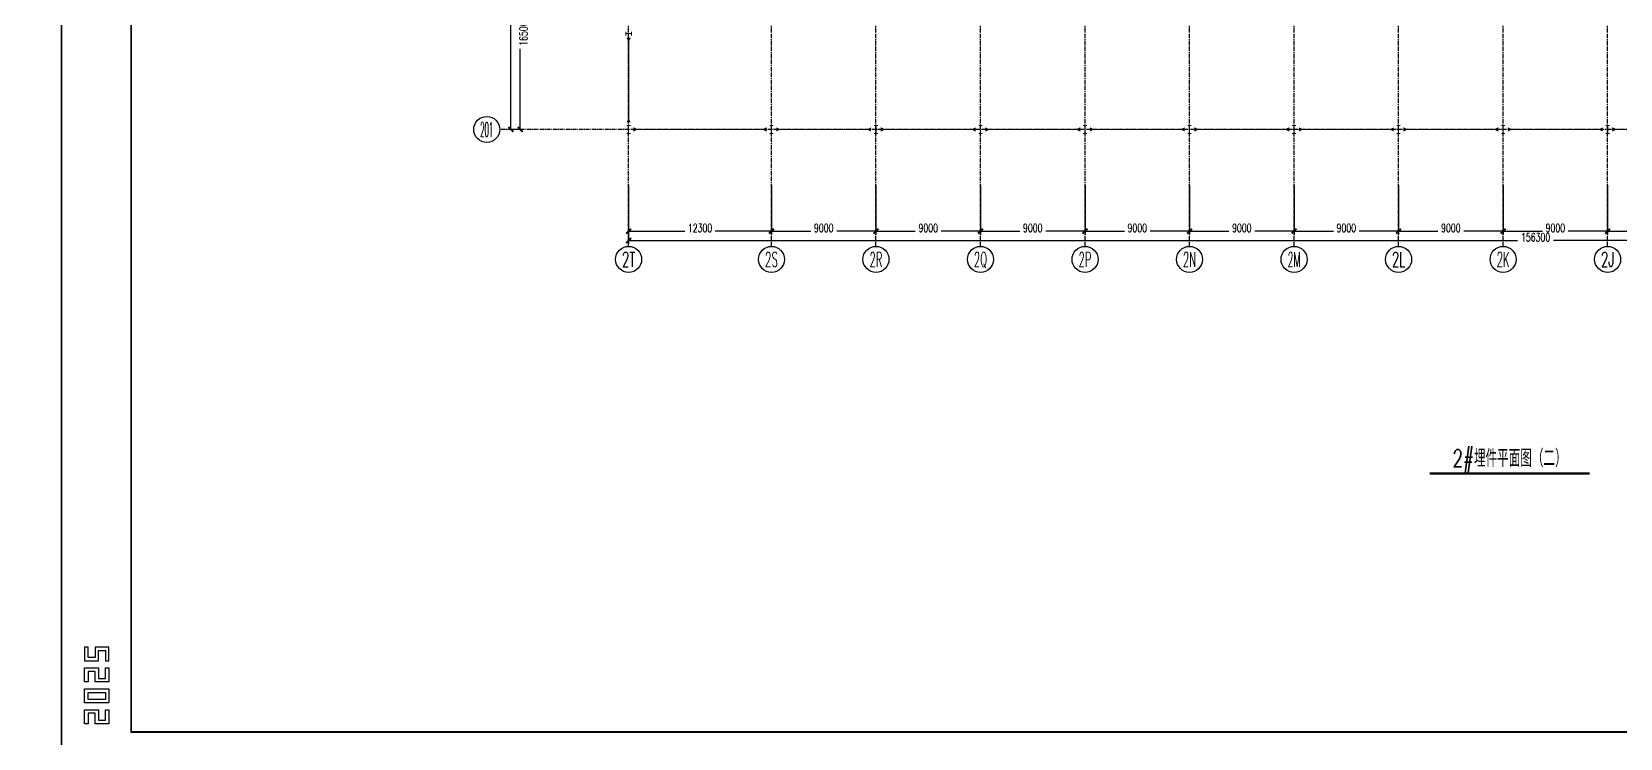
# Model space of a CAD drawing. Extents: x 782294 to 1727252, y -631030 to 17645.
# Drawn here: x 1220017 to 1356794, y -450292 to -389479 of the extents above; entities that cross this region are included whole.
import ezdxf
from ezdxf.enums import TextEntityAlignment as Align

# ---------------------------------------------------------------- set-up
doc = ezdxf.new("R2010")
doc.units = 0
doc.linetypes.add('CENTER', pattern=[2, 1.25, -0.25, 0.25, -0.25])
doc.layers.get('Defpoints').update_dxf_attribs({"color": 210})
for name, color, linetype in [('!ZN3-铝板幕墙-3', 3, 'Continuous'), ('0-cxFrame', 155, 'Continuous'), ('3符号', 3, 'Continuous'), ('DIM', 173, 'Continuous'), ('DOTE', 1, 'CENTER')]:
    doc.layers.add(name, color=color, linetype=linetype)
for name, color, linetype, lineweight in [('0-cxText', 131, 'Continuous', 25), ('S-bea', 40, 'Continuous', 0), ('S-col', 2, 'Continuous', 0), ('梁', 4, 'Continuous', 18)]:
    doc.layers.add(name, color=color, linetype=linetype, lineweight=lineweight)
doc.styles.add('_TCH_AXIS', font='COMPLEX', dxfattribs={"bigfont": 'GBCBIG'})
doc.styles.add('cx_tuming', font='simhei.ttf')
doc.styles.add('cx_tuqian1', font='')
doc.styles.add('DHTEXT-1', font='romans.shx', dxfattribs={"width": 0.7, "bigfont": 'chinese.shx'})
doc.styles.add('卓越符号', font='ROMANS.shx', dxfattribs={"width": 0.7, "bigfont": 'CHINESE.shx'})
doc.styles.add('黑体', font='simhei.ttf', dxfattribs={"height": 12})
doc.styles.get('cx_tuqian1').set_extended_font_data('SimSun')
doc.dimstyles.new('ZN280', dxfattribs={"dimscale": 280, "dimtxt": 2.5, "dimasz": 1.5, "dimexe": 1, "dimexo": 2, "dimgap": 0.9, "dimtad": 1, "dimdec": 0, "dimdsep": 46, "dimtxsty": 'DHTEXT-1', "dimblk": 'ARCHTICK', "dimcen": 2.5, "dimclrd": 173, "dimclre": 173, "dimclrt": 7, "dimazin": 2, "dimtfac": 1, "dimtdec": 0, "dimtix": 1, "dimtmove": 2, "dimatfit": 3, "dimfxl": 0, "dimarcsym": 0})

# ---------------------------------------------------------------- blocks, each defined once
blk = doc.blocks.new('_ArchTick')
at = {"color": 0, "linetype": 'ByBlock', "const_width": 0.4}
blk.add_lwpolyline([(-0.5, -0.5), (0.5, 0.5)], dxfattribs=at)
blk = doc.blocks.new('*D1431')
at = {"layer": 'Defpoints', "color": 0, "ltscale": 2800, "transparency": 16777216}
for p in [(-8506, 16500), (-9328, 0), (-8506, 0)]:
    blk.add_point(p, dxfattribs=at)
at = {"layer": 'DIM', "color": 173, "linetype": 'ByBlock', "lineweight": -2, "ltscale": 2800, "transparency": 16777216}
for p, q in [((-9066, 16500), (-9608, 16500)), ((-9328, 16500), (-9328, 9564)), ((-9328, 0), (-9328, 6936)), ((-9066, 0), (-9608, 0))]:
    blk.add_line(p, q, dxfattribs=at)
at = {"layer": 'DIM', "color": 173, "lineweight": -2, "ltscale": 2800, "transparency": 16777216, "xscale": 420, "yscale": 420, "zscale": 420}
for p, rotation in [((-9328, 16500), 90), ((-9328, 0), 270)]:
    blk.add_blockref('_ArchTick', p, dxfattribs=dict(at, rotation=rotation))
at = {"layer": 'DIM', "color": 7, "ltscale": 2800, "transparency": 16777216, "insert": (-9053, 8250), "char_height": 700, "attachment_point": 5, "rotation": 90, "style": 'DHTEXT-1'}
blk.add_mtext('16500', dxfattribs=at)
blk = doc.blocks.new('*D1436')
at = {"layer": 'Defpoints', "color": 0, "ltscale": 2800, "transparency": 16777216}
for p in [(0, -4250), (12300, -4250), (12300, -8759)]:
    blk.add_point(p, dxfattribs=at)
at = {"layer": 'DIM', "color": 173, "linetype": 'ByBlock', "lineweight": -2, "ltscale": 2800, "transparency": 16777216}
for p, q in [((0, -4810), (0, -9039)), ((12300, -4810), (12300, -9039)), ((0, -8759), (4836, -8759)), ((12300, -8759), (7464, -8759))]:
    blk.add_line(p, q, dxfattribs=at)
at = {"layer": 'DIM', "color": 173, "lineweight": -2, "ltscale": 2800, "transparency": 16777216, "xscale": 420, "yscale": 420, "zscale": 420, "rotation": 180}
blk.add_blockref('_ArchTick', (0, -8759), dxfattribs=at)
at = {"layer": 'DIM', "color": 173, "lineweight": -2, "ltscale": 2800, "transparency": 16777216, "xscale": 420, "yscale": 420, "zscale": 420}
blk.add_blockref('_ArchTick', (12300, -8759), dxfattribs=at)
at = {"layer": 'DIM', "color": 7, "ltscale": 2800, "transparency": 16777216, "insert": (6150, -8484), "char_height": 700, "attachment_point": 5, "style": 'DHTEXT-1'}
blk.add_mtext('12300', dxfattribs=at)
blk = doc.blocks.new('*D1437')
at = {"layer": 'Defpoints', "color": 0, "ltscale": 2800, "transparency": 16777216}
for p in [(12300, -4250), (21300, -4250), (21300, -8759)]:
    blk.add_point(p, dxfattribs=at)
at = {"layer": 'DIM', "color": 173, "linetype": 'ByBlock', "lineweight": -2, "ltscale": 2800, "transparency": 16777216}
for p, q in [((12300, -4810), (12300, -9039)), ((21300, -4810), (21300, -9039)), ((12300, -8759), (15685, -8759)), ((21300, -8759), (17915, -8759))]:
    blk.add_line(p, q, dxfattribs=at)
at = {"layer": 'DIM', "color": 173, "lineweight": -2, "ltscale": 2800, "transparency": 16777216, "xscale": 420, "yscale": 420, "zscale": 420, "rotation": 180}
blk.add_blockref('_ArchTick', (12300, -8759), dxfattribs=at)
at = {"layer": 'DIM', "color": 173, "lineweight": -2, "ltscale": 2800, "transparency": 16777216, "xscale": 420, "yscale": 420, "zscale": 420}
blk.add_blockref('_ArchTick', (21300, -8759), dxfattribs=at)
at = {"layer": 'DIM', "color": 7, "ltscale": 2800, "transparency": 16777216, "insert": (16800, -8484), "char_height": 700, "attachment_point": 5, "style": 'DHTEXT-1'}
blk.add_mtext('9000', dxfattribs=at)
blk = doc.blocks.new('*D1438')
at = {"layer": 'Defpoints', "color": 0, "ltscale": 2800, "transparency": 16777216}
for p in [(21300, -4250), (30300, -4250), (30300, -8759)]:
    blk.add_point(p, dxfattribs=at)
at = {"layer": 'DIM', "color": 173, "linetype": 'ByBlock', "lineweight": -2, "ltscale": 2800, "transparency": 16777216}
for p, q in [((21300, -4810), (21300, -9039)), ((30300, -4810), (30300, -9039)), ((21300, -8759), (24685, -8759)), ((30300, -8759), (26915, -8759))]:
    blk.add_line(p, q, dxfattribs=at)
at = {"layer": 'DIM', "color": 173, "lineweight": -2, "ltscale": 2800, "transparency": 16777216, "xscale": 420, "yscale": 420, "zscale": 420, "rotation": 180}
blk.add_blockref('_ArchTick', (21300, -8759), dxfattribs=at)
at = {"layer": 'DIM', "color": 173, "lineweight": -2, "ltscale": 2800, "transparency": 16777216, "xscale": 420, "yscale": 420, "zscale": 420}
blk.add_blockref('_ArchTick', (30300, -8759), dxfattribs=at)
at = {"layer": 'DIM', "color": 7, "ltscale": 2800, "transparency": 16777216, "insert": (25800, -8484), "char_height": 700, "attachment_point": 5, "style": 'DHTEXT-1'}
blk.add_mtext('9000', dxfattribs=at)
blk = doc.blocks.new('*D1439')
at = {"layer": 'Defpoints', "color": 0, "ltscale": 2800, "transparency": 16777216}
for p in [(30300, -4250), (39300, -4250), (39300, -8759)]:
    blk.add_point(p, dxfattribs=at)
at = {"layer": 'DIM', "color": 173, "linetype": 'ByBlock', "lineweight": -2, "ltscale": 2800, "transparency": 16777216}
for p, q in [((30300, -4810), (30300, -9039)), ((39300, -4810), (39300, -9039)), ((30300, -8759), (33685, -8759)), ((39300, -8759), (35915, -8759))]:
    blk.add_line(p, q, dxfattribs=at)
at = {"layer": 'DIM', "color": 173, "lineweight": -2, "ltscale": 2800, "transparency": 16777216, "xscale": 420, "yscale": 420, "zscale": 420, "rotation": 180}
blk.add_blockref('_ArchTick', (30300, -8759), dxfattribs=at)
at = {"layer": 'DIM', "color": 173, "lineweight": -2, "ltscale": 2800, "transparency": 16777216, "xscale": 420, "yscale": 420, "zscale": 420}
blk.add_blockref('_ArchTick', (39300, -8759), dxfattribs=at)
at = {"layer": 'DIM', "color": 7, "ltscale": 2800, "transparency": 16777216, "insert": (34800, -8484), "char_height": 700, "attachment_point": 5, "style": 'DHTEXT-1'}
blk.add_mtext('9000', dxfattribs=at)
blk = doc.blocks.new('*D1440')
at = {"layer": 'Defpoints', "color": 0, "ltscale": 2800, "transparency": 16777216}
for p in [(39300, -4250), (48300, -4250), (48300, -8759)]:
    blk.add_point(p, dxfattribs=at)
at = {"layer": 'DIM', "color": 173, "linetype": 'ByBlock', "lineweight": -2, "ltscale": 2800, "transparency": 16777216}
for p, q in [((39300, -4810), (39300, -9039)), ((48300, -4810), (48300, -9039)), ((39300, -8759), (42685, -8759)), ((48300, -8759), (44915, -8759))]:
    blk.add_line(p, q, dxfattribs=at)
at = {"layer": 'DIM', "color": 173, "lineweight": -2, "ltscale": 2800, "transparency": 16777216, "xscale": 420, "yscale": 420, "zscale": 420, "rotation": 180}
blk.add_blockref('_ArchTick', (39300, -8759), dxfattribs=at)
at = {"layer": 'DIM', "color": 173, "lineweight": -2, "ltscale": 2800, "transparency": 16777216, "xscale": 420, "yscale": 420, "zscale": 420}
blk.add_blockref('_ArchTick', (48300, -8759), dxfattribs=at)
at = {"layer": 'DIM', "color": 7, "ltscale": 2800, "transparency": 16777216, "insert": (43800, -8484), "char_height": 700, "attachment_point": 5, "style": 'DHTEXT-1'}
blk.add_mtext('9000', dxfattribs=at)
blk = doc.blocks.new('*D1441')
at = {"layer": 'Defpoints', "color": 0, "ltscale": 2800, "transparency": 16777216}
for p in [(48300, -4250), (57300, -4250), (57300, -8759)]:
    blk.add_point(p, dxfattribs=at)
at = {"layer": 'DIM', "color": 173, "linetype": 'ByBlock', "lineweight": -2, "ltscale": 2800, "transparency": 16777216}
for p, q in [((48300, -4810), (48300, -9039)), ((57300, -4810), (57300, -9039)), ((48300, -8759), (51685, -8759)), ((57300, -8759), (53915, -8759))]:
    blk.add_line(p, q, dxfattribs=at)
at = {"layer": 'DIM', "color": 173, "lineweight": -2, "ltscale": 2800, "transparency": 16777216, "xscale": 420, "yscale": 420, "zscale": 420, "rotation": 180}
blk.add_blockref('_ArchTick', (48300, -8759), dxfattribs=at)
at = {"layer": 'DIM', "color": 173, "lineweight": -2, "ltscale": 2800, "transparency": 16777216, "xscale": 420, "yscale": 420, "zscale": 420}
blk.add_blockref('_ArchTick', (57300, -8759), dxfattribs=at)
at = {"layer": 'DIM', "color": 7, "ltscale": 2800, "transparency": 16777216, "insert": (52800, -8484), "char_height": 700, "attachment_point": 5, "style": 'DHTEXT-1'}
blk.add_mtext('9000', dxfattribs=at)
blk = doc.blocks.new('*D1442')
at = {"layer": 'Defpoints', "color": 0, "ltscale": 2800, "transparency": 16777216}
for p in [(57300, -4250), (66300, -4250), (66300, -8759)]:
    blk.add_point(p, dxfattribs=at)
at = {"layer": 'DIM', "color": 173, "linetype": 'ByBlock', "lineweight": -2, "ltscale": 2800, "transparency": 16777216}
for p, q in [((57300, -4810), (57300, -9039)), ((66300, -4810), (66300, -9039)), ((57300, -8759), (60685, -8759)), ((66300, -8759), (62915, -8759))]:
    blk.add_line(p, q, dxfattribs=at)
at = {"layer": 'DIM', "color": 173, "lineweight": -2, "ltscale": 2800, "transparency": 16777216, "xscale": 420, "yscale": 420, "zscale": 420, "rotation": 180}
blk.add_blockref('_ArchTick', (57300, -8759), dxfattribs=at)
at = {"layer": 'DIM', "color": 173, "lineweight": -2, "ltscale": 2800, "transparency": 16777216, "xscale": 420, "yscale": 420, "zscale": 420}
blk.add_blockref('_ArchTick', (66300, -8759), dxfattribs=at)
at = {"layer": 'DIM', "color": 7, "ltscale": 2800, "transparency": 16777216, "insert": (61800, -8484), "char_height": 700, "attachment_point": 5, "style": 'DHTEXT-1'}
blk.add_mtext('9000', dxfattribs=at)
blk = doc.blocks.new('*D1443')
at = {"layer": 'Defpoints', "color": 0, "ltscale": 2800, "transparency": 16777216}
for p in [(66300, -4250), (75300, -4250), (75300, -8759)]:
    blk.add_point(p, dxfattribs=at)
at = {"layer": 'DIM', "color": 173, "linetype": 'ByBlock', "lineweight": -2, "ltscale": 2800, "transparency": 16777216}
for p, q in [((66300, -4810), (66300, -9039)), ((75300, -4810), (75300, -9039)), ((66300, -8759), (69685, -8759)), ((75300, -8759), (71915, -8759))]:
    blk.add_line(p, q, dxfattribs=at)
at = {"layer": 'DIM', "color": 173, "lineweight": -2, "ltscale": 2800, "transparency": 16777216, "xscale": 420, "yscale": 420, "zscale": 420, "rotation": 180}
blk.add_blockref('_ArchTick', (66300, -8759), dxfattribs=at)
at = {"layer": 'DIM', "color": 173, "lineweight": -2, "ltscale": 2800, "transparency": 16777216, "xscale": 420, "yscale": 420, "zscale": 420}
blk.add_blockref('_ArchTick', (75300, -8759), dxfattribs=at)
at = {"layer": 'DIM', "color": 7, "ltscale": 2800, "transparency": 16777216, "insert": (70800, -8484), "char_height": 700, "attachment_point": 5, "style": 'DHTEXT-1'}
blk.add_mtext('9000', dxfattribs=at)
blk = doc.blocks.new('*D1444')
at = {"layer": 'Defpoints', "color": 0, "ltscale": 2800, "transparency": 16777216}
for p in [(75300, -4250), (84300, -4250), (84300, -8759)]:
    blk.add_point(p, dxfattribs=at)
at = {"layer": 'DIM', "color": 173, "linetype": 'ByBlock', "lineweight": -2, "ltscale": 2800, "transparency": 16777216}
for p, q in [((75300, -4810), (75300, -9039)), ((84300, -4810), (84300, -9039)), ((75300, -8759), (78685, -8759)), ((84300, -8759), (80915, -8759))]:
    blk.add_line(p, q, dxfattribs=at)
at = {"layer": 'DIM', "color": 173, "lineweight": -2, "ltscale": 2800, "transparency": 16777216, "xscale": 420, "yscale": 420, "zscale": 420, "rotation": 180}
blk.add_blockref('_ArchTick', (75300, -8759), dxfattribs=at)
at = {"layer": 'DIM', "color": 173, "lineweight": -2, "ltscale": 2800, "transparency": 16777216, "xscale": 420, "yscale": 420, "zscale": 420}
blk.add_blockref('_ArchTick', (84300, -8759), dxfattribs=at)
at = {"layer": 'DIM', "color": 7, "ltscale": 2800, "transparency": 16777216, "insert": (79800, -8484), "char_height": 700, "attachment_point": 5, "style": 'DHTEXT-1'}
blk.add_mtext('9000', dxfattribs=at)
blk = doc.blocks.new('*D1445')
at = {"layer": 'Defpoints', "color": 0, "ltscale": 2800, "transparency": 16777216}
for p in [(84300, -4250), (93300, -4250), (93300, -8759)]:
    blk.add_point(p, dxfattribs=at)
at = {"layer": 'DIM', "color": 173, "linetype": 'ByBlock', "lineweight": -2, "ltscale": 2800, "transparency": 16777216}
for p, q in [((84300, -4810), (84300, -9039)), ((93300, -4810), (93300, -9039)), ((84300, -8759), (87685, -8759)), ((93300, -8759), (89915, -8759))]:
    blk.add_line(p, q, dxfattribs=at)
at = {"layer": 'DIM', "color": 173, "lineweight": -2, "ltscale": 2800, "transparency": 16777216, "xscale": 420, "yscale": 420, "zscale": 420, "rotation": 180}
blk.add_blockref('_ArchTick', (84300, -8759), dxfattribs=at)
at = {"layer": 'DIM', "color": 173, "lineweight": -2, "ltscale": 2800, "transparency": 16777216, "xscale": 420, "yscale": 420, "zscale": 420}
blk.add_blockref('_ArchTick', (93300, -8759), dxfattribs=at)
at = {"layer": 'DIM', "color": 7, "ltscale": 2800, "transparency": 16777216, "insert": (88800, -8484), "char_height": 700, "attachment_point": 5, "style": 'DHTEXT-1'}
blk.add_mtext('9000', dxfattribs=at)
blk = doc.blocks.new('*D1427')
at = {"layer": 'Defpoints', "color": 0, "ltscale": 2800, "transparency": 16777216}
for p in [(0, -4350), (156300, -4350), (156300, -9559)]:
    blk.add_point(p, dxfattribs=at)
at = {"layer": 'DIM', "color": 173, "linetype": 'ByBlock', "lineweight": -2, "ltscale": 2800, "transparency": 16777216}
for p, q in [((0, -4910), (0, -9839)), ((156300, -4910), (156300, -9839)), ((0, -9559), (76553, -9559)), ((156300, -9559), (79647, -9559))]:
    blk.add_line(p, q, dxfattribs=at)
at = {"layer": 'DIM', "color": 173, "lineweight": -2, "ltscale": 2800, "transparency": 16777216, "xscale": 420, "yscale": 420, "zscale": 420, "rotation": 180}
blk.add_blockref('_ArchTick', (0, -9559), dxfattribs=at)
at = {"layer": 'DIM', "color": 173, "lineweight": -2, "ltscale": 2800, "transparency": 16777216, "xscale": 420, "yscale": 420, "zscale": 420}
blk.add_blockref('_ArchTick', (156300, -9559), dxfattribs=at)
at = {"layer": 'DIM', "color": 7, "ltscale": 2800, "transparency": 16777216, "insert": (78100, -9284), "char_height": 700, "attachment_point": 5, "style": 'DHTEXT-1'}
blk.add_mtext('156300', dxfattribs=at)
blk = doc.blocks.new('*D1472')
at = {"layer": 'Defpoints', "color": 0, "ltscale": 2800, "transparency": 16777216}
for p in [(-8606, 82500), (-10128, 0), (-8606, 0)]:
    blk.add_point(p, dxfattribs=at)
at = {"layer": 'DIM', "color": 173, "linetype": 'ByBlock', "lineweight": -2, "ltscale": 2800, "transparency": 16777216}
for p, q in [((-9166, 82500), (-10408, 82500)), ((-10128, 82500), (-10128, 42599)), ((-10128, 0), (-10128, 39901)), ((-9166, 0), (-10408, 0))]:
    blk.add_line(p, q, dxfattribs=at)
at = {"layer": 'DIM', "color": 173, "lineweight": -2, "ltscale": 2800, "transparency": 16777216, "xscale": 420, "yscale": 420, "zscale": 420}
for p, rotation in [((-10128, 82500), 90), ((-10128, 0), 270)]:
    blk.add_blockref('_ArchTick', p, dxfattribs=dict(at, rotation=rotation))
at = {"layer": 'DIM', "color": 7, "ltscale": 2800, "transparency": 16777216, "insert": (-9853, 41250), "char_height": 700, "attachment_point": 5, "rotation": 90, "style": 'DHTEXT-1'}
blk.add_mtext('82500', dxfattribs=at)
blk = doc.blocks.new('卓越-轴号')
blk.add_circle((0, 0), 4)
at = {"color": 0, "style": '_TCH_AXIS', "width": 1.041667, "flags": 8}
blk.add_attdef('A', text='', height=4.48, dxfattribs=at).set_placement((-2, -2.24), (2, -2.24), align=Align.FIT)
blk = doc.blocks.new('TK22.A1 L(Dragon)')
at = {"layer": '0-cxFrame', "color": 7, "const_width": 0.5}
blk.add_lwpolyline([(0, 0), (-841, 0), (-841, 594), (0, 594)], close=True, dxfattribs=at)
at = {"layer": '0-cxFrame', "const_width": 0.5}
blk.add_lwpolyline([(-80, 10), (-821, 10), (-821, 584), (-80, 584)], close=True, dxfattribs=at)
at = {"layer": 'Defpoints', "color": 2}
for points in [[(-833.37, 34.37), (-834.37, 34.37), (-834.37, 30.37), (-830.37, 30.37), (-830.37, 33.37), (-828.37, 33.37), (-828.37, 30.37), (-827.37, 30.37), (-827.37, 34.37), (-831.37, 34.37), (-831.37, 31.37), (-833.37, 31.37), (-833.37, 34.37)], [(-833.37, 24.37), (-834.37, 24.37), (-834.37, 28.37), (-830.37, 28.37), (-830.37, 25.37), (-828.37, 25.37), (-828.37, 28.37), (-827.37, 28.37), (-827.37, 24.37), (-831.37, 24.37), (-831.37, 27.37), (-833.37, 27.37), (-833.37, 24.37)], [(-833.37, 12.37), (-834.37, 12.37), (-834.37, 16.37), (-830.37, 16.37), (-830.37, 13.37), (-828.37, 13.37), (-828.37, 16.37), (-827.37, 16.37), (-827.37, 12.37), (-831.37, 12.37), (-831.37, 15.37), (-833.37, 15.37), (-833.37, 12.37)]]:
    blk.add_lwpolyline(points, dxfattribs=at)
for points in [[(-834.37, 18.37), (-834.37, 22.37), (-827.37, 22.37), (-827.37, 18.37)], [(-833.37, 19.37), (-833.37, 21.37), (-828.37, 21.37), (-828.37, 19.37)]]:
    blk.add_lwpolyline(points, close=True, dxfattribs=at)
at = {"style": '黑体', "flags": 4}
blk.add_attdef('图幅', text='', height=3.3, dxfattribs=at).set_placement((-40, 3), align=Align.RIGHT)
at = {"layer": '0-cxText', "flags": 4}
for tag, height, style, p in [('建设单位', 3.5, 'cx_tuming', (-45, 240)), ('项目名称', 3.5, 'cx_tuming', (-45, 210)), ('子项名称', 3.5, 'cx_tuming', (-45, 180)), ('工程编号', 3.3, 'cx_tuqian1', (-35, 165)), ('图名1', 3.5, 'cx_tuming', (-45, 87)), ('图名2', 3.5, 'cx_tuming', (-45, 79)), ('图名3', 3.5, 'cx_tuming', (-45, 71)), ('出图日期', 3.3, 'cx_tuqian1', (-39, 60)), ('专业', 3.3, 'cx_tuqian1', (-55, 52)), ('图号', 3.3, 'cx_tuqian1', (-55, 44)), ('版次', 3.3, 'cx_tuqian1', (-20, 44))]:
    blk.add_attdef(tag, text='', height=height, dxfattribs=dict(at, style=style)).set_placement(p, align=Align.MIDDLE)
at = {"layer": 'Defpoints', "color": 6, "flags": 4}
for tag, height, style, p in [('tufu', 3.3, '黑体', (-12, 12)), ('dwfname', 4, 'cx_tuqian1', (-80, 3))]:
    blk.add_attdef(tag, text='', height=height, dxfattribs=dict(at, style=style)).set_placement(p, align=Align.RIGHT)
blk = doc.blocks.new('*U293')
at = {"const_width": 0.7}
blk.add_lwpolyline([(-22.96, 0), (22.96, 0)], dxfattribs=at)
at = {"color": 0, "style": '卓越符号', "width": 0.7, "flags": 8}
blk.add_attdef('图名', text='', height=5, dxfattribs=at).set_placement((0, 1.85), align=Align.CENTER)
blk.add_attdef('比例', (25.76, 1.85), '', height=4, dxfattribs=at)
blk = doc.blocks.new('A$C4872ac65')
at = {"layer": 'S-bea'}
for points in [[(0, 7900, 375, 0, 0), (0, 7525, 375, 0, 0)], [(0, 600, 375, 0, 0), (0, 975, 375, 0, 0)], [(415, 0, 375, 0, 0), (790, 0, 375, 0, 0)], [(11885, 0, 375, 0, 0), (11510, 0, 375, 0, 0)], [(12715, 0, 375, 0, 0), (13090, 0, 375, 0, 0)], [(20885, 0, 375, 0, 0), (20510, 0, 375, 0, 0)], [(21715, 0, 375, 0, 0), (22090, 0, 375, 0, 0)], [(29885, 0, 375, 0, 0), (29510, 0, 375, 0, 0)], [(30715, 0, 375, 0, 0), (31090, 0, 375, 0, 0)], [(38885, 0, 375, 0, 0), (38510, 0, 375, 0, 0)], [(39715, 0, 375, 0, 0), (40090, 0, 375, 0, 0)], [(47885, 0, 375, 0, 0), (47510, 0, 375, 0, 0)], [(48715, 0, 375, 0, 0), (49090, 0, 375, 0, 0)], [(56885, 0, 375, 0, 0), (56510, 0, 375, 0, 0)], [(57715, 0, 375, 0, 0), (58090, 0, 375, 0, 0)], [(65885, 0, 375, 0, 0), (65510, 0, 375, 0, 0)], [(66715, 0, 375, 0, 0), (67090, 0, 375, 0, 0)], [(74885, 0, 375, 0, 0), (74510, 0, 375, 0, 0)], [(75715, 0, 375, 0, 0), (76090, 0, 375, 0, 0)], [(83885, 0, 375, 0, 0), (83510, 0, 375, 0, 0)], [(84715, 0, 375, 0, 0), (85090, 0, 375, 0, 0)]]:
    blk.add_lwpolyline(points, format="xyseb", dxfattribs=at)
at = {"layer": 'S-col'}
for points in [[(250, 8100), (250, 8400), (238, 8400), (238, 8254), (-238, 8254), (-238, 8400), (-250, 8400), (-250, 8100), (-238, 8100), (-238, 8246), (238, 8246), (238, 8100)], [(-150, 350), (150, 350), (150, 338), (4, 338), (4, -338), (150, -338), (150, -350), (-150, -350), (-150, -338), (-4, -338), (-4, 338), (-150, 338)], [(12150, 350), (12450, 350), (12450, 338), (12304, 338), (12304, -338), (12450, -338), (12450, -350), (12150, -350), (12150, -338), (12296, -338), (12296, 338), (12150, 338)], [(21150, 350), (21450, 350), (21450, 338), (21304, 338), (21304, -338), (21450, -338), (21450, -350), (21150, -350), (21150, -338), (21296, -338), (21296, 338), (21150, 338)], [(30150, 350), (30450, 350), (30450, 338), (30304, 338), (30304, -338), (30450, -338), (30450, -350), (30150, -350), (30150, -338), (30296, -338), (30296, 338), (30150, 338)], [(39150, 350), (39450, 350), (39450, 338), (39304, 338), (39304, -338), (39450, -338), (39450, -350), (39150, -350), (39150, -338), (39296, -338), (39296, 338), (39150, 338)], [(48150, 350), (48450, 350), (48450, 338), (48304, 338), (48304, -338), (48450, -338), (48450, -350), (48150, -350), (48150, -338), (48296, -338), (48296, 338), (48150, 338)], [(57150, 350), (57450, 350), (57450, 338), (57304, 338), (57304, -338), (57450, -338), (57450, -350), (57150, -350), (57150, -338), (57296, -338), (57296, 338), (57150, 338)], [(66150, 350), (66450, 350), (66450, 338), (66304, 338), (66304, -338), (66450, -338), (66450, -350), (66150, -350), (66150, -338), (66296, -338), (66296, 338), (66150, 338)], [(75150, 350), (75450, 350), (75450, 338), (75304, 338), (75304, -338), (75450, -338), (75450, -350), (75150, -350), (75150, -338), (75296, -338), (75296, 338), (75150, 338)], [(84150, 350), (84450, 350), (84450, 338), (84304, 338), (84304, -338), (84450, -338), (84450, -350), (84150, -350), (84150, -338), (84296, -338), (84296, 338), (84150, 338)]]:
    blk.add_lwpolyline(points, close=True, dxfattribs=at)
at = {"layer": '梁', "linetype": 'Continuous', "const_width": 100}
for points in [[(0, 7900), (0, 600)], [(415, 0), (11885, 0)], [(12715, 0), (20885, 0)], [(21715, 0), (29885, 0)], [(30715, 0), (38885, 0)], [(39715, 0), (47885, 0)], [(48715, 0), (56885, 0)], [(57715, 0), (65885, 0)], [(66715, 0), (74885, 0)], [(75715, 0), (83885, 0)], [(84715, 0), (92885, 0)]]:
    blk.add_lwpolyline(points, dxfattribs=at)
blk = doc.blocks.new('20250821100646')
at = {"layer": 'DOTE', "ltscale": 280}
for p, q in [((0, -10067.4), (0, 92720)), ((12300, -10067.4), (12300, 92720)), ((21300, -10067.4), (21300, 92720)), ((30300, -10067.4), (30300, 92720)), ((39300, -10067.4), (39300, 92720)), ((48300, -10067.4), (48300, 92720)), ((57300, -10067.4), (57300, 92720)), ((66300, -10067.4), (66300, 92720)), ((75300, -10067.4), (75300, 92720)), ((84300, -10067.4), (84300, 92720)), ((165204.2, 0), (-11095.8, 0))]:
    blk.add_line(p, q, dxfattribs=at)
at = {"layer": '3符号', "color": 7}
ref = blk.add_blockref('卓越-轴号', (-12215.8, 0), dxfattribs=dict(at, xscale=280, yscale=280, zscale=280))
ref.add_attrib('A', '201', dxfattribs={"layer": '0', "color": 0, "height": 1254.4, "style": '_TCH_AXIS', "width": 0.382653}).set_placement((-12775.8, -627.2), (-11655.8, -627.2), align=Align.FIT)
ref = blk.add_blockref('卓越-轴号', (0, -11187.4), dxfattribs=dict(at, xscale=280, yscale=280, zscale=280))
ref.add_attrib('A', '2T', dxfattribs={"layer": '0', "color": 0, "height": 1254.4, "style": '_TCH_AXIS', "width": 0.535714}).set_placement((-560, -11814.6), (560, -11814.6), align=Align.FIT)
ref = blk.add_blockref('卓越-轴号', (12300, -11187.4), dxfattribs=dict(at, xscale=280, yscale=280, zscale=280))
ref.add_attrib('A', '2S', dxfattribs={"layer": '0', "color": 0, "height": 1254.4, "style": '_TCH_AXIS', "width": 0.551471}).set_placement((11740, -11814.6), (12860, -11814.6), align=Align.FIT)
ref = blk.add_blockref('卓越-轴号', (21300, -11187.4), dxfattribs=dict(at, xscale=280, yscale=280, zscale=280))
ref.add_attrib('A', '2R', dxfattribs={"layer": '0', "color": 0, "height": 1254.4, "style": '_TCH_AXIS', "width": 0.493421}).set_placement((20740, -11814.6), (21860, -11814.6), align=Align.FIT)
ref = blk.add_blockref('卓越-轴号', (30300, -11187.4), dxfattribs=dict(at, xscale=280, yscale=280, zscale=280))
ref.add_attrib('A', '2Q', dxfattribs={"layer": '0', "color": 0, "height": 1254.4, "style": '_TCH_AXIS', "width": 0.520833}).set_placement((29740, -11814.6), (30860, -11814.6), align=Align.FIT)
ref = blk.add_blockref('卓越-轴号', (39300, -11187.4), dxfattribs=dict(at, xscale=280, yscale=280, zscale=280))
ref.add_attrib('A', '2P', dxfattribs={"layer": '0', "color": 0, "height": 1254.4, "style": '_TCH_AXIS', "width": 0.506757}).set_placement((38740, -11814.6), (39860, -11814.6), align=Align.FIT)
ref = blk.add_blockref('卓越-轴号', (48300, -11187.4), dxfattribs=dict(at, xscale=280, yscale=280, zscale=280))
ref.add_attrib('A', '2N', dxfattribs={"layer": '0', "color": 0, "height": 1254.4, "style": '_TCH_AXIS', "width": 0.480769}).set_placement((47740, -11814.6), (48860, -11814.6), align=Align.FIT)
ref = blk.add_blockref('卓越-轴号', (57300, -11187.4), dxfattribs=dict(at, xscale=280, yscale=280, zscale=280))
ref.add_attrib('A', '2M', dxfattribs={"layer": '0', "color": 0, "height": 1254.4, "style": '_TCH_AXIS', "width": 0.457317}).set_placement((56740, -11814.6), (57860, -11814.6), align=Align.FIT)
ref = blk.add_blockref('卓越-轴号', (66300, -11187.4), dxfattribs=dict(at, xscale=280, yscale=280, zscale=280))
ref.add_attrib('A', '2L', dxfattribs={"layer": '0', "color": 0, "height": 1254.4, "style": '_TCH_AXIS', "width": 0.535714}).set_placement((65740, -11814.6), (66860, -11814.6), align=Align.FIT)
ref = blk.add_blockref('卓越-轴号', (75300, -11187.4), dxfattribs=dict(at, xscale=280, yscale=280, zscale=280))
ref.add_attrib('A', '2K', dxfattribs={"layer": '0', "color": 0, "height": 1254.4, "style": '_TCH_AXIS', "width": 0.480769}).set_placement((74740, -11814.6), (75860, -11814.6), align=Align.FIT)
ref = blk.add_blockref('卓越-轴号', (84300, -11187.4), dxfattribs=dict(at, xscale=280, yscale=280, zscale=280))
ref.add_attrib('A', '2J', dxfattribs={"layer": '0', "color": 0, "height": 1254.4, "style": '_TCH_AXIS', "width": 0.604839}).set_placement((83740, -11814.6), (84860, -11814.6), align=Align.FIT)
at = {"layer": 'DIM', "ltscale": 2800}
for base, p1, p2, angle, picture, middle in [((-10128.4, 0), (-8606.2, 82500), (-8606.2, 0), 270, '*D1472', (-9853.4, 41250)), ((-9328.4, 0), (-8506.2, 16500), (-8506.2, 0), 270, '*D1431', (-9053.4, 8250)), ((12300, -8758.7), (0, -4250), (12300, -4250), 0, '*D1436', (6150, -8483.7)), ((156300, -9558.7), (0, -4350), (156300, -4350), 0, '*D1427', (78100, -9283.7)), ((21300, -8758.7), (12300, -4250), (21300, -4250), 0, '*D1437', (16800, -8483.7)), ((30300, -8758.7), (21300, -4250), (30300, -4250), 0, '*D1438', (25800, -8483.7)), ((39300, -8758.7), (30300, -4250), (39300, -4250), 0, '*D1439', (34800, -8483.7)), ((48300, -8758.7), (39300, -4250), (48300, -4250), 0, '*D1440', (43800, -8483.7)), ((57300, -8758.7), (48300, -4250), (57300, -4250), 0, '*D1441', (52800, -8483.7)), ((66300, -8758.7), (57300, -4250), (66300, -4250), 0, '*D1442', (61800, -8483.7)), ((75300, -8758.7), (66300, -4250), (75300, -4250), 0, '*D1443', (70800, -8483.7)), ((84300, -8758.7), (75300, -4250), (84300, -4250), 0, '*D1444', (79800, -8483.7)), ((93300, -8758.7), (84300, -4250), (93300, -4250), 0, '*D1445', (88800, -8483.7))]:
    dim = blk.add_linear_dim(base=base, p1=p1, p2=p2, angle=angle, dimstyle='ZN280', dxfattribs=at)
    dim.commit()
    dim.dimension.update_dxf_attribs({"geometry": picture, "text_midpoint": middle, "dimtype": 129})

msp = doc.modelspace()

# ---------------------------------------------------------------- block references
at = {"layer": '!ZN3-铝板幕墙-3', "ltscale": 1750}
msp.add_blockref('A$C4872ac65', (1271409, -397885.7), dxfattribs=at)
at = {"layer": '0-cxFrame', "xscale": 300, "yscale": 300, "zscale": 300}
for p in [(1222576.7, -452755.4), (1474876.7, -452755.4)]:
    msp.add_blockref('TK22.A1 L(Dragon)', p, dxfattribs=at)
at = {"layer": '3符号', "color": 7}
ref = msp.add_blockref('*U293', (1347268.2, -427498.5), dxfattribs=dict(at, xscale=300, yscale=300, zscale=300))
ref.add_attrib('图名', '2#埋件平面图（二）', dxfattribs={"layer": '0', "color": 0, "height": 1500, "style": '卓越符号', "width": 0.7}).set_placement((1347268.2, -426944.4), align=Align.CENTER)
at = {"layer": 'DIM', "ltscale": 1500}
msp.add_blockref('20250821100646', (1271409, -397885.7), dxfattribs=at)

doc.saveas('drawing.dxf')
